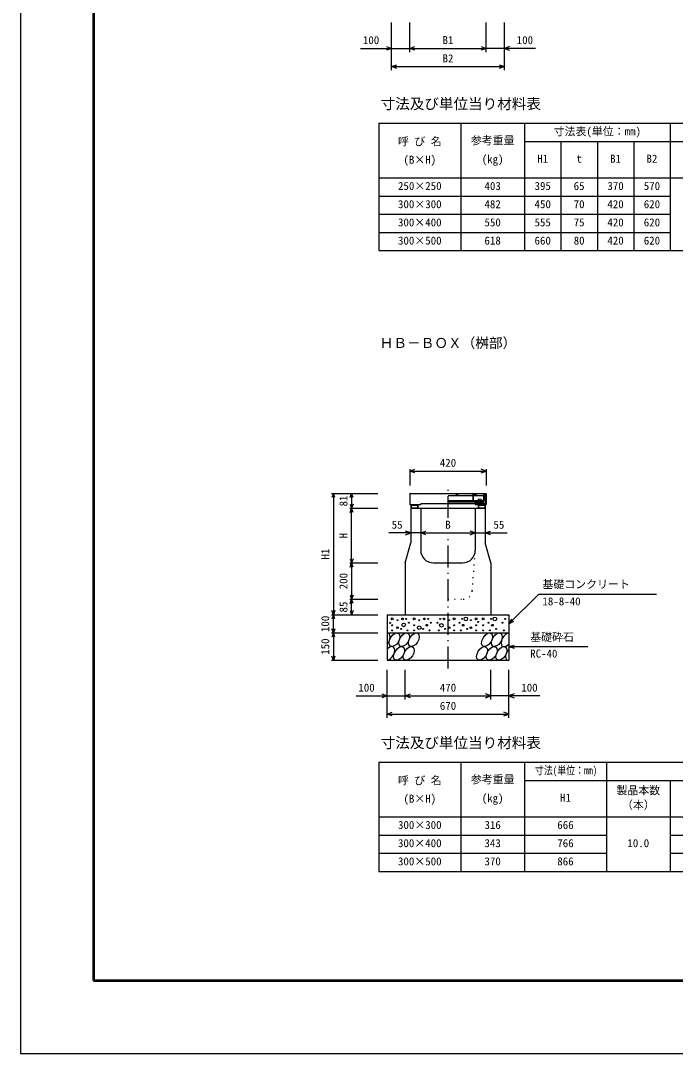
# Model space of a CAD drawing. Units: millimetres, scale not verified. Extents: x -8390 to 25210, y 0 to 11880.
# Drawn here: x -8390 to -4794, y 0 to 5674 of the extents above; entities that cross this region are included whole.
import ezdxf
from ezdxf.enums import TextEntityAlignment as Align

# ---------------------------------------------------------------- set-up
doc = ezdxf.new("R2010")
doc.units = ezdxf.units.MM
doc.header["$LTSCALE"] = 20
doc.linetypes.add('DASHED_DOTTED', pattern=[9.25, 6, -1.5, 0.25, -1.5])
doc.linetypes.add('DOTTED', pattern=[1.75, 0.25, -1.5])
for name, color, linetype, lineweight in [('Defpoints_3', 5, 'Continuous', 25), ('DIM', 7, 'Continuous', 25), ('HATCH', 6, 'Continuous', 25), ('HYO', 3, 'Continuous', 25), ('HYO2', 4, 'Continuous', 25), ('OUTLINE', 3, 'Continuous', 25), ('OUTLINE2', 4, 'DOTTED', 25), ('TXT', 7, 'Continuous', 25), ('WAKU', 3, 'Continuous', 50)]:
    doc.layers.add(name, color=color, linetype=linetype, lineweight=lineweight)
doc.styles.add('ＭＳ ゴシック', font='')
doc.styles.get('ＭＳ ゴシック').set_extended_font_data('MS Gothic')

msp = doc.modelspace()

# ---------------------------------------------------------------- linework, layer by layer
at = {"layer": 'Defpoints_3'}
for p, q in [((-8390, 11880), (-8390, 0)), ((-8390, 0), (8410, 0))]:
    msp.add_line(p, q, dxfattribs=at)
at = {"layer": 'DIM'}
for p, q in [((-6352.72, 5402.19), (-6352.72, 5664.54)), ((-6252.72, 5502.19), (-6252.72, 5664.54)), ((-5832.72, 5502.19), (-5832.72, 5664.54)), ((-5732.72, 5402.19), (-5732.72, 5664.54)), ((-6522.72, 5522.19), (-6352.72, 5522.19)), ((-6380.91, 5532.45), (-6352.72, 5522.19)), ((-6352.72, 5522.19), (-6380.91, 5511.93)), ((-6352.72, 5522.19), (-6252.72, 5522.19)), ((-6252.72, 5522.19), (-6224.53, 5532.45)), ((-6252.72, 5522.19), (-5832.72, 5522.19)), ((-6224.53, 5511.93), (-6252.72, 5522.19)), ((-5860.91, 5532.45), (-5832.72, 5522.19)), ((-5832.72, 5522.19), (-5860.91, 5511.93)), ((-5732.72, 5522.19), (-5832.72, 5522.19)), ((-5704.53, 5532.45), (-5732.72, 5522.19)), ((-5562.72, 5522.19), (-5732.72, 5522.19)), ((-5732.72, 5522.19), (-5704.53, 5511.93)), ((-6352.72, 5422.19), (-6324.53, 5432.45)), ((-6352.72, 5422.19), (-5732.72, 5422.19)), ((-6324.53, 5411.93), (-6352.72, 5422.19)), ((-5760.91, 5432.45), (-5732.72, 5422.19)), ((-5732.72, 5422.19), (-5760.91, 5411.93)), ((-6252.72, 3199.84), (-6224.53, 3210.1)), ((-6252.72, 3209.84), (-6252.72, 3119.84)), ((-6252.72, 3199.84), (-5832.72, 3199.84)), ((-6224.53, 3189.58), (-6252.72, 3199.84)), ((-5832.72, 3199.84), (-5860.91, 3210.1)), ((-5860.91, 3189.58), (-5832.72, 3199.84)), ((-5832.72, 3209.84), (-5832.72, 3119.84)), ((-6681.92, 3075.91), (-6427.72, 3075.91)), ((-6671.92, 3075.91), (-6680.13, 3053.36)), ((-6671.92, 3075.91), (-6671.92, 2409.91)), ((-6663.71, 3053.36), (-6671.92, 3075.91)), ((-6580.13, 3053.36), (-6571.92, 3075.91)), ((-6571.92, 3075.91), (-6571.92, 2994.91)), ((-6563.71, 3053.36), (-6571.92, 3075.91)), ((-6580.13, 3017.46), (-6571.92, 2994.91)), ((-6563.71, 3017.46), (-6571.92, 2994.91)), ((-6581.92, 2994.91), (-6427.72, 2994.91)), ((-6580.13, 2972.36), (-6571.92, 2994.91)), ((-6571.92, 2694.91), (-6571.92, 2994.91)), ((-6563.71, 2972.36), (-6571.92, 2994.91)), ((-6247.72, 2859.51), (-6368.17, 2859.51)), ((-6247.72, 2859.51), (-6275.91, 2869.77)), ((-6275.91, 2849.25), (-6247.72, 2859.51)), ((-6192.72, 2859.51), (-6247.72, 2859.51)), ((-6192.72, 2859.51), (-6164.53, 2869.77)), ((-6192.72, 2859.51), (-5892.72, 2859.51)), ((-6164.53, 2849.25), (-6192.72, 2859.51)), ((-5892.72, 2859.51), (-5920.91, 2869.77)), ((-5920.91, 2849.25), (-5892.72, 2859.51)), ((-5892.72, 2859.51), (-5837.72, 2859.51)), ((-5837.72, 2859.51), (-5809.53, 2869.77)), ((-5837.72, 2859.51), (-5717.27, 2859.51)), ((-5809.53, 2849.25), (-5837.72, 2859.51)), ((-6581.92, 2694.91), (-6427.72, 2694.91)), ((-6580.13, 2717.46), (-6571.92, 2694.91)), ((-6580.13, 2672.36), (-6571.92, 2694.91)), ((-6563.71, 2717.46), (-6571.92, 2694.91)), ((-6571.92, 2694.91), (-6571.92, 2494.91)), ((-6563.71, 2672.36), (-6571.92, 2694.91)), ((-6580.13, 2517.46), (-6571.92, 2494.91)), ((-6563.71, 2517.46), (-6571.92, 2494.91)), ((-5544.06, 2523.56), (-5707.72, 2359.91)), ((-5544.06, 2523.56), (-4897.19, 2523.56)), ((-6581.92, 2494.91), (-6427.72, 2494.91)), ((-6580.13, 2472.36), (-6571.92, 2494.91)), ((-6571.92, 2409.91), (-6571.92, 2494.91)), ((-6563.71, 2472.36), (-6571.92, 2494.91)), ((-6681.92, 2409.91), (-6427.72, 2409.91)), ((-6671.92, 2409.91), (-6680.13, 2432.46)), ((-6671.92, 2409.91), (-6680.13, 2387.36)), ((-6663.71, 2432.46), (-6671.92, 2409.91)), ((-6671.92, 2309.91), (-6671.92, 2409.91)), ((-6663.71, 2387.36), (-6671.92, 2409.91)), ((-6580.13, 2432.46), (-6571.92, 2409.91)), ((-6563.71, 2432.46), (-6571.92, 2409.91)), ((-5707.72, 2359.91), (-5692.72, 2385.89)), ((-6671.92, 2309.91), (-6680.13, 2332.46)), ((-6663.71, 2332.46), (-6671.92, 2309.91)), ((-5707.72, 2359.91), (-5681.74, 2374.91)), ((-6681.92, 2309.91), (-6427.72, 2309.91)), ((-6671.92, 2309.91), (-6680.13, 2287.36)), ((-6671.92, 2309.91), (-6671.92, 2159.91)), ((-6663.71, 2287.36), (-6671.92, 2309.91)), ((-5707.72, 2234.91), (-5678.74, 2242.67)), ((-5707.72, 2234.91), (-5274.4, 2234.91)), ((-5707.72, 2234.91), (-5678.74, 2227.14)), ((-6681.92, 2159.91), (-6427.72, 2159.91)), ((-6671.92, 2159.91), (-6680.13, 2182.46)), ((-6663.71, 2182.46), (-6671.92, 2159.91)), ((-6377.72, 1844.39), (-6377.72, 2106.74)), ((-6277.72, 1944.39), (-6277.72, 2106.74)), ((-5807.72, 1944.39), (-5807.72, 2106.74)), ((-5707.72, 1844.39), (-5707.72, 2106.74)), ((-6547.72, 1964.39), (-6377.72, 1964.39)), ((-6405.91, 1974.65), (-6377.72, 1964.39)), ((-6377.72, 1964.39), (-6405.91, 1954.13)), ((-6377.72, 1964.39), (-6277.72, 1964.39)), ((-6277.72, 1964.39), (-6249.53, 1974.65)), ((-6277.72, 1964.39), (-5807.72, 1964.39)), ((-6249.53, 1954.13), (-6277.72, 1964.39)), ((-5807.72, 1964.39), (-5835.91, 1974.65)), ((-5835.91, 1954.13), (-5807.72, 1964.39)), ((-5707.72, 1964.39), (-5807.72, 1964.39)), ((-5679.53, 1974.65), (-5707.72, 1964.39)), ((-5537.72, 1964.39), (-5707.72, 1964.39)), ((-5707.72, 1964.39), (-5679.53, 1954.13)), ((-6377.72, 1864.39), (-6349.53, 1874.65)), ((-5707.72, 1864.39), (-5735.91, 1874.65)), ((-6377.72, 1864.39), (-5707.72, 1864.39)), ((-6349.53, 1854.13), (-6377.72, 1864.39)), ((-5735.91, 1854.13), (-5707.72, 1864.39))]:
    msp.add_line(p, q, dxfattribs=at)
at = {"layer": 'DIM', "linetype": 'DASHED_DOTTED'}
for p, q in [((-6042.72, 2941.66), (-6042.72, 3125.91)), ((-6042.72, 2115.5), (-6042.72, 2829.78))]:
    msp.add_line(p, q, dxfattribs=at)
at = {"layer": 'HATCH'}
for p, q in [((-6252.72, 3075.91), (-6246.72, 3075.91)), ((-6252.72, 3075.91), (-6252.72, 3014.91)), ((-6246.72, 3075.91), (-5838.72, 3075.91)), ((-5842.72, 3073.91), (-6042.72, 3073.91)), ((-6042.72, 3065.91), (-5906.72, 3065.91)), ((-5995.72, 3067.91), (-5995.72, 3073.91)), ((-5989.72, 3067.91), (-5995.72, 3067.91)), ((-5989.72, 3073.91), (-5989.72, 3067.91)), ((-5906.72, 3073.91), (-5906.72, 3037.91)), ((-5902.22, 3037.91), (-5902.22, 3073.91)), ((-5902.22, 3065.91), (-5847.22, 3065.91)), ((-5895.72, 3067.91), (-5895.72, 3073.91)), ((-5889.72, 3067.91), (-5895.72, 3067.91)), ((-5889.72, 3073.91), (-5889.72, 3067.91)), ((-5847.22, 3073.91), (-5847.22, 3029.91)), ((-5842.72, 3073.91), (-5842.72, 3041.91)), ((-5838.72, 3075.91), (-5838.72, 3020.91)), ((-5838.72, 3075.91), (-5832.72, 3075.91)), ((-5832.72, 3075.91), (-5832.72, 3014.91)), ((-6252.72, 3014.91), (-6192.72, 3014.91)), ((-6247.72, 3014.91), (-6247.72, 2994.91)), ((-6245.42, 3012.61), (-6245.42, 2997.21)), ((-6245.42, 3012.61), (-6210.02, 3012.61)), ((-6210.02, 3012.61), (-6210.02, 2997.21)), ((-6207.72, 3014.91), (-6207.72, 2994.91)), ((-6192.72, 3020.91), (-5892.72, 3020.91)), ((-6192.72, 3020.91), (-6192.72, 3014.91)), ((-6042.72, 3037.91), (-5847.22, 3037.91)), ((-6042.72, 3029.91), (-5847.22, 3029.91)), ((-5892.72, 3020.91), (-5892.72, 3029.91)), ((-5848.72, 3025.91), (-5892.72, 3025.91)), ((-5892.72, 3020.91), (-5892.72, 3014.91)), ((-5892.72, 3020.91), (-5838.72, 3020.91)), ((-5892.72, 3020.91), (-5848.72, 3020.91)), ((-5892.72, 3014.91), (-5832.72, 3014.91)), ((-5880.72, 3020.91), (-5880.72, 3032.91)), ((-5880.72, 3032.91), (-5854.72, 3032.91)), ((-5880.72, 3029.91), (-5854.72, 3029.91)), ((-5877.72, 3014.91), (-5877.72, 2994.91)), ((-5875.72, 3020.91), (-5875.72, 3029.91)), ((-5875.42, 3012.61), (-5875.42, 2997.21)), ((-5875.42, 3012.61), (-5840.02, 3012.61)), ((-5859.72, 3020.91), (-5859.72, 3029.91)), ((-5854.72, 3020.91), (-5854.72, 3032.91)), ((-5848.72, 3029.91), (-5848.72, 3020.91)), ((-5842.72, 3041.91), (-5847.22, 3041.91)), ((-5840.02, 3012.61), (-5840.02, 2997.21)), ((-5837.72, 3014.91), (-5837.72, 2994.91)), ((-6247.72, 2994.91), (-6207.72, 2994.91)), ((-6245.42, 2997.21), (-6210.02, 2997.21)), ((-5837.72, 2994.91), (-5877.72, 2994.91)), ((-5875.42, 2997.21), (-5840.02, 2997.21))]:
    msp.add_line(p, q, dxfattribs=at)
for centre, radius in [((-6348.82, 2387.96), 5), ((-6292.75, 2387.09), 5), ((-6271.71, 2387.09), 2.5), ((-6228.82, 2387.96), 5), ((-6172.75, 2387.09), 5), ((-6151.71, 2387.09), 2.5), ((-6085.86, 2387.09), 2.5), ((-6064.83, 2387.09), 5), ((-6008.75, 2387.96), 5), ((-5965.86, 2387.09), 2.5), ((-5944.83, 2387.09), 10), ((-5888.75, 2387.96), 5), ((-5848.91, 2387.96), 5), ((-5806.01, 2387.09), 2.5), ((-5784.98, 2387.09), 10), ((-5729.47, 2387.09), 2.5), ((-6361.24, 2365.17), 2.5), ((-6348.82, 2352.07), 2.5), ((-6348.82, 2324.05), 2.5), ((-6320.78, 2338.94), 5), ((-6320.78, 2380.08), 2.5), ((-6299.75, 2331.93), 2.5), ((-6286.21, 2354.07), 10), ((-6264.71, 2324.05), 2.5), ((-6257.7, 2366.07), 2.5), ((-6228.82, 2352.07), 2.5), ((-6228.82, 2324.05), 2.5), ((-6200.78, 2338.94), 10), ((-6200.78, 2380.08), 2.5), ((-6179.75, 2331.93), 2.5), ((-6158.73, 2352.07), 5), ((-6144.71, 2324.05), 2.5), ((-6137.7, 2366.07), 2.5), ((-6099.88, 2366.07), 2.5), ((-6092.87, 2324.05), 2.5), ((-6078.85, 2352.07), 10), ((-6057.82, 2331.93), 2.5), ((-6036.79, 2338.94), 5), ((-6036.79, 2380.08), 2.5), ((-6008.75, 2352.07), 2.5), ((-6008.75, 2324.05), 2.5), ((-5979.88, 2366.07), 2.5), ((-5972.87, 2324.05), 2.5), ((-5958.85, 2352.07), 5), ((-5937.82, 2331.93), 2.5), ((-5916.79, 2338.94), 5), ((-5916.79, 2380.08), 2.5), ((-5888.75, 2352.07), 2.5), ((-5888.75, 2324.05), 2.5), ((-5877.41, 2370.39), 2.5), ((-5848.91, 2352.07), 2.5), ((-5848.91, 2324.05), 2.5), ((-5820.03, 2366.07), 2.5), ((-5813.02, 2324.05), 2.5), ((-5799, 2352.07), 5), ((-5777.98, 2331.93), 2.5), ((-5743.49, 2366.07), 2.5), ((-5736.48, 2324.05), 2.5)]:
    msp.add_circle(centre, radius, dxfattribs=at)
for centre, radius, start, end in [((-5880.72, 3027.24), 5.67, 28.07246, 90), ((-5867.72, 3033.91), 12, 355.2198, 184.78017), ((-5867.72, 3020.74), 12.17, 48.88789, 131.11208), ((-5854.72, 3027.24), 5.67, 89.99997, 151.92749)]:
    msp.add_arc(centre, radius, start, end, dxfattribs=at)
for centre, start_param, end_param in [((-6390.08, 2272.39), 4.385593, 6.6745444), ((-5721.57, 2272.39), 0.3357715, 4.4411806), ((-6364.76, 2197.4), 3.5111464, 7.548991), ((-5696.25, 2197.4), 1.2110787, 3.5658734)]:
    msp.add_ellipse(centre, major_axis=(21.81, 35.31), ratio=0.5792, start_param=start_param, end_param=end_param, dxfattribs=at)
for centre in [(-6336.87, 2272.39), (-6283.66, 2272.39), (-6230.45, 2272.39), (-5827.99, 2272.39), (-5774.78, 2272.39), (-6311.55, 2197.4), (-6258.34, 2197.4), (-5855.88, 2197.4), (-5802.67, 2197.4), (-5749.46, 2197.4)]:
    msp.add_ellipse(centre, major_axis=(21.81, 35.31), ratio=0.5792, dxfattribs=at)
at = {"layer": 'HYO'}
for p, q in [((-6422.44, 5110.81), (-6422.44, 4410.81)), ((-6422.44, 5110.81), (-3422.44, 5110.81)), ((-5972.44, 5110.81), (-5972.44, 4410.81)), ((-5622.44, 5110.81), (-5622.44, 4410.81)), ((-4822.44, 5110.81), (-4822.44, 4410.81)), ((-5622.44, 5010.81), (-3422.44, 5010.81)), ((-5422.44, 5010.81), (-5422.44, 4410.81)), ((-5222.44, 5010.81), (-5222.44, 4410.81)), ((-5022.44, 5010.81), (-5022.44, 4410.81)), ((-6422.44, 4810.81), (-3422.44, 4810.81)), ((-6422.44, 4410.81), (-3422.44, 4410.81)), ((-6422.44, 1599.74), (-6422.44, 999.74)), ((-6422.44, 1599.74), (-3772.44, 1599.74)), ((-5972.44, 1599.74), (-5972.44, 999.74)), ((-5622.44, 1599.74), (-5622.44, 999.74)), ((-5172.44, 1599.74), (-5172.44, 999.74)), ((-5622.44, 1499.74), (-3772.44, 1499.75)), ((-4822.44, 1499.75), (-4822.44, 999.74)), ((-6422.44, 1299.74), (-3772.44, 1299.75)), ((-6422.44, 999.74), (-3772.44, 999.74))]:
    msp.add_line(p, q, dxfattribs=at)
at = {"layer": 'HYO2'}
for p, q in [((-6422.44, 4710.81), (-4822.44, 4710.81)), ((-6422.44, 4610.81), (-4822.44, 4610.81)), ((-6422.44, 4510.81), (-4822.44, 4510.81)), ((-6422.44, 1199.74), (-5172.44, 1199.74)), ((-4822.44, 1199.75), (-4472.44, 1199.75)), ((-6422.44, 1099.74), (-5172.44, 1099.74)), ((-4822.44, 1099.75), (-4472.44, 1099.75))]:
    msp.add_line(p, q, dxfattribs=at)
at = {"layer": 'OUTLINE'}
for p, q in [((-6247.72, 2994.91), (-6247.72, 2804.91)), ((-6247.72, 2994.91), (-5837.72, 2994.91)), ((-6192.72, 2994.91), (-6192.72, 2764.91)), ((-5892.72, 2994.91), (-5892.72, 2764.91)), ((-5837.72, 2994.91), (-5837.72, 2804.91)), ((-6277.72, 2694.91), (-6247.72, 2804.91)), ((-5807.72, 2694.91), (-5837.72, 2804.91)), ((-6277.72, 2694.91), (-6277.72, 2409.91)), ((-6122.72, 2694.91), (-5962.72, 2694.91)), ((-5807.72, 2694.91), (-5807.72, 2409.91)), ((-6377.72, 2409.91), (-6377.72, 2309.91)), ((-6377.72, 2409.91), (-5707.72, 2409.91)), ((-6277.72, 2409.91), (-5807.72, 2409.91)), ((-5707.72, 2409.91), (-5707.72, 2309.91)), ((-6377.72, 2309.91), (-6377.72, 2159.91)), ((-6377.72, 2309.91), (-5707.72, 2309.91)), ((-5707.72, 2309.91), (-5707.72, 2159.91)), ((-6377.72, 2159.91), (-5707.72, 2159.91))]:
    msp.add_line(p, q, dxfattribs=at)
for centre, start, end in [((-6122.72, 2764.91), 180, 270), ((-5962.72, 2764.91), 270, 0)]:
    msp.add_arc(centre, 70, start, end, dxfattribs=at)
at = {"layer": 'OUTLINE2'}
for p, q in [((-5909.29, 2541.21), (-5892.72, 2764.91)), ((-6042.72, 2494.91), (-5959.15, 2494.91))]:
    msp.add_line(p, q, dxfattribs=at)
msp.add_arc((-5959.15, 2544.91), 50, 270, 355.76361, dxfattribs=at)
at = {"layer": 'WAKU'}
for p, q in [((-7990, 11480), (-7990, 400)), ((-7990, 400), (8010, 400))]:
    msp.add_line(p, q, dxfattribs=at)

# ---------------------------------------------------------------- texts
at = {"layer": 'DIM', "style": 'ＭＳ ゴシック'}
for s, p in [('100', (-6510.16, 5532.19)), ('B1', (-6072.72, 5532.19)), ('100', (-5665.28, 5532.19)), ('B2', (-6072.72, 5432.19)), ('420', (-6087.72, 3209.84)), ('55', (-6352.17, 2869.51)), ('B', (-6057.72, 2869.51)), ('55', (-5793.26, 2869.51)), ('基礎コンクリート', (-5524.06, 2542.3)), ('18-8-40', (-5524.06, 2448.48)), ('基礎砕石', (-5591.4, 2252.08)), ('RC-40', (-5591.4, 2161.39)), ('100', (-6535.16, 1974.39)), ('470', (-6087.72, 1974.39)), ('100', (-5640.27, 1974.39)), ('670', (-6087.72, 1874.39))]:
    msp.add_text(s, height=43.99, dxfattribs=at).set_placement(p, align=Align.BOTTOM_LEFT)
for s, p in [('81', (-6581.92, 3005.41)), ('H', (-6581.92, 2829.91)), ('H1', (-6681.92, 2712.91)), ('200', (-6581.92, 2549.91)), ('85', (-6581.92, 2422.41)), ('100', (-6681.92, 2314.91)), ('150', (-6681.92, 2189.91))]:
    msp.add_text(s, height=43.99, rotation=90, dxfattribs=at).set_placement(p, align=Align.BOTTOM_LEFT)
at = {"layer": 'TXT', "style": 'ＭＳ ゴシック'}
for s, height, p in [('寸法及び単位当り材料表', 58.65, (-6412.44, 5170.81)), ('寸法表(単位：㎜)', 43.99, (-5462.44, 5030.81)), ('呼 び 名', 43.99, (-6317.44, 4975.15)), ('参考重量', 43.99, (-5917.44, 4980.81)), ('(B×H)', 43.99, (-6287.44, 4875.15)), ('(kg)', 43.99, (-5857.44, 4878.04)), ('H1', 43.99, (-5552.44, 4880.81)), ('B1', 43.99, (-5152.44, 4880.81)), ('B2', 43.99, (-4952.44, 4880.81)), ('t', 43.99, (-5337.44, 4880.81)), ('250×250', 43.99, (-6317.44, 4730.81)), ('403', 43.99, (-5842.44, 4730.81)), ('395', 43.99, (-5567.44, 4730.81)), ('65', 43.99, (-5352.44, 4730.81)), ('370', 43.99, (-5167.44, 4730.81)), ('570', 43.99, (-4967.44, 4730.81)), ('300×300', 43.99, (-6317.44, 4630.81)), ('482', 43.99, (-5842.44, 4630.81)), ('450', 43.99, (-5567.44, 4630.81)), ('70', 43.99, (-5352.44, 4630.81)), ('420', 43.99, (-5167.44, 4630.81)), ('620', 43.99, (-4967.44, 4630.81)), ('300×400', 43.99, (-6317.44, 4530.81)), ('550', 43.99, (-5842.44, 4530.81)), ('555', 43.99, (-5567.44, 4530.81)), ('75', 43.99, (-5352.44, 4530.81)), ('420', 43.99, (-5167.44, 4530.81)), ('620', 43.99, (-4967.44, 4530.81)), ('300×500', 43.99, (-6317.44, 4430.81)), ('618', 43.99, (-5842.44, 4430.81)), ('660', 43.99, (-5567.44, 4430.81)), ('80', 43.99, (-5352.44, 4430.81)), ('420', 43.99, (-5167.44, 4430.81)), ('620', 43.99, (-4967.44, 4430.81)), ('ＨＢ－ＢＯＸ（桝部）', 54.99, (-6417.72, 3859.61)), ('寸法及び単位当り材料表', 58.65, (-6412.44, 1659.75)), ('参考重量', 43.99, (-5917.44, 1469.74)), ('呼 び 名', 43.99, (-6317.44, 1464.08)), ('(B×H)', 43.99, (-6287.44, 1364.08)), ('(kg)', 43.99, (-5857.44, 1366.98)), ('H1', 43.99, (-5427.44, 1369.74)), ('製品本数', 43.99, (-5117.44, 1409.74)), ('（本）', 43.99, (-5087.44, 1329.74)), ('300×300', 43.99, (-6317.44, 1219.74)), ('316', 43.99, (-5842.44, 1219.74)), ('666', 43.99, (-5442.44, 1219.74)), ('300×400', 43.99, (-6317.44, 1119.74)), ('343', 43.99, (-5842.44, 1119.74)), ('766', 43.99, (-5442.44, 1119.74)), ('10.0', 43.99, (-5057.44, 1119.74)), ('300×500', 43.99, (-6317.44, 1019.74)), ('370', 43.99, (-5842.44, 1019.74)), ('866', 43.99, (-5442.44, 1019.74))]:
    msp.add_text(s, height=height, dxfattribs=at).set_placement(p, align=Align.BOTTOM_LEFT)
at = {"layer": 'TXT', "style": 'ＭＳ ゴシック', "width": 0.8}
msp.add_text('寸法(単位：mm)', height=43.99, dxfattribs=at).set_placement((-5565.44, 1519.74), align=Align.BOTTOM_LEFT)

doc.saveas('drawing.dxf')
